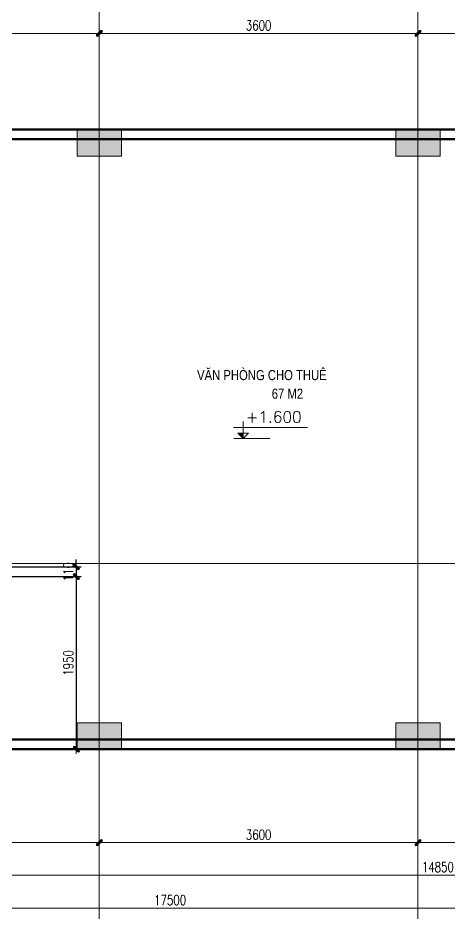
# Model space of a CAD drawing. Extents: x -165145 to 691808, y -202842 to 311040.
# Drawn here: x 23080 to 27952, y 57662 to 67774 of the extents above; entities that cross this region are included whole.
import ezdxf
from ezdxf.enums import TextEntityAlignment as Align

# ---------------------------------------------------------------- set-up
doc = ezdxf.new("R2010")
doc.units = 0
doc.header["$LTSCALE"] = 10
doc.header["$MEASUREMENT"] = 0
for name, pattern in [('HIDDEN', [2.3807, 1.587, -0.7937]), ('ketcau-1', [2, 1, 1]), ('TIM', [26.01, 10, -3, 0.01, -3, 10])]:
    doc.linetypes.add(name, pattern=pattern)
doc.layers.get('0').update_dxf_attribs({"linetype": 'CONTINUOUS'})
doc.layers.get('Defpoints').update_dxf_attribs({"color": 5, "linetype": 'CONTINUOUS'})
for name, color, linetype, lineweight in [('ARROWS', 1, 'CONTINUOUS', 0), ('DIM', 8, 'CONTINUOUS', 13), ('GE_KC_HATCH', 250, 'CONTINUOUS', 20), ('GE_KC_NETKHUAT', 9, 'HIDDEN', 20), ('GE_KC_NETTHAY', 2, 'CONTINUOUS', 20), ('netchia', 2, 'CONTINUOUS', 20), ('TEXT', 4, 'CONTINUOUS', 20), ('TRUC', 251, 'TIM', 5), ('wall', 7, 'CONTINUOUS', 50)]:
    doc.layers.add(name, color=color, linetype=linetype, lineweight=lineweight)
doc.styles.add('ROMANS', font='romans', dxfattribs={"width": 0.75, "bigfont": 'vns'})
doc.styles.add('VNARIALH', font='', dxfattribs={"width": 0.75})
doc.styles.add('VnArialNarrowH', font='')
doc.styles.add('VNCC-Arial', font='arial.ttf', dxfattribs={"width": 0.8})
doc.styles.get('VNARIALH').set_extended_font_data('.VnArialH')
doc.styles.get('VnArialNarrowH').set_extended_font_data('.VnArial NarrowH')
doc.dimstyles.new('fit0.75', dxfattribs={"dimscale": 0.5625, "dimtxt": 200, "dimasz": 75, "dimexe": 100, "dimexo": 400, "dimgap": 0.03, "dimtad": 0, "dimdec": 0, "dimdsep": 46, "dimtxsty": 'ROMANS', "dimblk": 'alex', "dimcen": 150, "dimclrd": 8, "dimclre": 8, "dimclrt": 7, "dimaunit": 1, "dimadec": 0, "dimazin": 0, "dimtfac": 0.072, "dimtdec": 0, "dimtix": 1, "dimtmove": 2, "dimatfit": 3, "dimldrblk": 'a-01', "dimfxl": 100, "dimtvp": 0.8, "dimtolj": 1, "dimarcsym": 0})

# ---------------------------------------------------------------- blocks, each defined once
blk = doc.blocks.new('cot0.000')
at = {"linetype": 'ByBlock', "ltscale": 0.5}
blk.add_hatch(color=7, dxfattribs=at).paths.add_polyline_path([(0, 65), (-67, 65), (0, 0)])
at = {"color": 7, "linetype": 'ByBlock', "ltscale": 0.5}
for p, q in [((-124, 138), (807, 138)), ((0, 212), (0, 0)), ((-121, 0), (332, 0)), ((0, 0), (-67, 65)), ((-67, 65), (67, 65)), ((0, 0), (67, 65))]:
    blk.add_line(p, q, dxfattribs=at)
at = {"color": 7, "linetype": 'ByBlock', "ltscale": 0.5, "style": 'ROMANS'}
blk.add_attdef('%%P0.000', (33, 199), '', height=141, dxfattribs=at)
blk = doc.blocks.new('alex')
at = {"layer": 'ARROWS'}
h = blk.add_hatch(color=1, dxfattribs=at)
edge = h.paths.add_edge_path()
edge.add_line((0.4, 0.74), (-0.74, -0.4))
edge.add_ellipse((-0.57, -0.57), major_axis=(0.17, 0.17), ratio=1, start_angle=90, end_angle=270)
edge.add_line((-0.4, -0.74), (0.74, 0.4))
edge.add_ellipse((0.57, 0.57), major_axis=(0.17, 0.17), ratio=1, start_angle=270, end_angle=450)
blk.add_lwpolyline([(0.4, 0.74), (-0.74, -0.4, 1), (-0.4, -0.74), (0.74, 0.4, 1)], format="xyb", close=True, dxfattribs=at)
at = {"layer": 'netchia', "color": 2}
for p, q in [((1.27, 0), (-1.27, 0)), ((0, -1.27), (0, 1.27))]:
    blk.add_line(p, q, dxfattribs=at)
blk = doc.blocks.new('*D2017')
at = {"layer": 'Defpoints', "color": 0, "ltscale": 0.05, "transparency": 16777216}
for p in [(22659, 61463), (22659, 59513), (23740, 59513)]:
    blk.add_point(p, dxfattribs=at)
at = {"layer": 'DIM', "color": 8, "lineweight": -2, "ltscale": 0.05, "transparency": 16777216}
for p, q in [((22884, 61463), (23796, 61463)), ((23740, 61421), (23740, 59555)), ((22884, 59513), (23796, 59513))]:
    blk.add_line(p, q, dxfattribs=at)
at = {"layer": 'DIM', "color": 8, "lineweight": -2, "ltscale": 0.05, "transparency": 16777216, "xscale": 42.1875, "yscale": 42.1875, "zscale": 42.1875}
for p, rotation in [((23740, 61463), 90), ((23740, 59513), 270)]:
    blk.add_blockref('alex', p, dxfattribs=dict(at, rotation=rotation))
at = {"layer": 'DIM', "color": 7, "ltscale": 0.05, "transparency": 16777216, "insert": (23650, 60488), "char_height": 112.5, "attachment_point": 5, "rotation": 90, "style": 'ROMANS'}
blk.add_mtext('\\A1;1950', dxfattribs=at)
blk = doc.blocks.new('a-01')
at = {"layer": 'ARROWS'}
blk.add_hatch(color=256, dxfattribs=at).paths.add_polyline_path([(-1.8, 0.49), (-1.8, -0.49), (0, 0)])
at = {"layer": 'netchia'}
blk.add_lwpolyline([(-1.8, 0.49), (-1.8, -0.49), (0, 0), (0, 0)], close=True, dxfattribs=at)
blk = doc.blocks.new('*D2018')
at = {"layer": 'Defpoints', "color": 0, "ltscale": 0.05, "transparency": 16777216}
for p in [(22659, 61573), (22659, 61463), (23740, 61463)]:
    blk.add_point(p, dxfattribs=at)
at = {"layer": 'DIM', "color": 8, "lineweight": -2, "ltscale": 0.05, "transparency": 16777216}
for p, q in [((23740, 61615), (23740, 61657)), ((22884, 61573), (23796, 61573)), ((23740, 61573), (23740, 61463)), ((22884, 61463), (23796, 61463)), ((23740, 61421), (23740, 61378))]:
    blk.add_line(p, q, dxfattribs=at)
at = {"layer": 'DIM', "color": 8, "lineweight": -2, "ltscale": 0.05, "transparency": 16777216, "xscale": 42.1875, "yscale": 42.1875, "zscale": 42.1875}
for p, rotation in [((23740, 61573), 270), ((23740, 61463), 90)]:
    blk.add_blockref('alex', p, dxfattribs=dict(at, rotation=rotation))
at = {"layer": 'DIM', "color": 7, "ltscale": 0.05, "transparency": 16777216, "insert": (23650, 61518), "char_height": 112.5, "attachment_point": 5, "rotation": 90, "style": 'ROMANS'}
blk.add_mtext('\\A1;110', dxfattribs=at)
blk = doc.blocks.new('MBDVC-T1')
at = {"layer": 'GE_KC_HATCH', "linetype": 'ketcau-1'}
for points in [[(3850, 7000), (3350, 7000), (3350, 6700), (3850, 6700)], [(7450, 7000), (6950, 7000), (6950, 6700), (7450, 6700)], [(3850, 300), (3350, 300), (3350, 0), (3850, 0)], [(7450, 300), (6950, 300), (6950, 0), (7450, 0)]]:
    blk.add_hatch(color=1, dxfattribs=at).paths.add_polyline_path(points)
at = {"layer": 'GE_KC_NETTHAY', "linetype": 'Continuous'}
for points in [[(3850, 7000), (3350, 7000), (3350, 6700), (3850, 6700)], [(7450, 7000), (6950, 7000), (6950, 6700), (7450, 6700)], [(3850, 300), (3350, 300), (3350, 0), (3850, 0)], [(7450, 300), (6950, 300), (6950, 0), (7450, 0)]]:
    blk.add_lwpolyline(points, close=True, dxfattribs=at)
blk = doc.blocks.new('tentruc')
at = {"layer": 'DIM'}
for p, q in [((0, 311), (0, 516)), ((-516, 0), (-311, 0)), ((-516, 0), (-311, 0)), ((311, 0), (516, 0)), ((311, 0), (516, 0)), ((0, -516), (0, -311))]:
    blk.add_line(p, q, dxfattribs=at)
at = {"layer": 'DIM', "ltscale": 0.5}
blk.add_circle((0, 0), 311, dxfattribs=at)
at = {"layer": 'DIM'}
blk.add_circle((0, 0), 281, dxfattribs=at)
at = {"layer": 'DIM', "color": 7, "linetype": 'ByBlock', "ltscale": 0.5, "style": 'VNARIALH', "width": 1.1}
blk.add_attdef('A', text='', height=281, dxfattribs=at).set_placement((0, -107), align=Align.CENTER)
blk = doc.blocks.new('*D1828')
at = {"layer": 'Defpoints', "color": 0, "transparency": 16777216}
for p in [(570433, -8596), (587933, -8596), (587933, -10139)]:
    blk.add_point(p, dxfattribs=at)
at = {"layer": 'DIM', "color": 8, "lineweight": -2, "transparency": 16777216}
for p, q in [((570433, -8821), (570433, -10196)), ((587933, -8821), (587933, -10196)), ((570475, -10139), (587890, -10139))]:
    blk.add_line(p, q, dxfattribs=at)
at = {"layer": 'DIM', "color": 8, "lineweight": -2, "transparency": 16777216, "xscale": 42.1875, "yscale": 42.1875, "zscale": 42.1875, "rotation": 180}
blk.add_blockref('alex', (570433, -10139), dxfattribs=at)
at = {"layer": 'DIM', "color": 8, "lineweight": -2, "transparency": 16777216, "xscale": 42.1875, "yscale": 42.1875, "zscale": 42.1875}
blk.add_blockref('alex', (587933, -10139), dxfattribs=at)
at = {"layer": 'DIM', "color": 7, "transparency": 16777216, "insert": (577483, -10049), "char_height": 112.5, "attachment_point": 5, "style": 'ROMANS'}
blk.add_mtext('\\A1;17500', dxfattribs=at)
blk = doc.blocks.new('*D1838')
at = {"layer": 'Defpoints', "color": 0, "ltscale": 0.05, "transparency": 16777216}
for p in [(576683, -259), (573083, -1345), (576683, -1345)]:
    blk.add_point(p, dxfattribs=at)
at = {"layer": 'DIM', "color": 8, "lineweight": -2, "ltscale": 0.05, "transparency": 16777216}
for p, q in [((573083, -1120), (573083, -203)), ((573125, -259), (576640, -259)), ((576683, -1120), (576683, -203))]:
    blk.add_line(p, q, dxfattribs=at)
at = {"layer": 'DIM', "color": 8, "lineweight": -2, "ltscale": 0.05, "transparency": 16777216, "xscale": 42.1875, "yscale": 42.1875, "zscale": 42.1875, "rotation": 180}
blk.add_blockref('alex', (573083, -259), dxfattribs=at)
at = {"layer": 'DIM', "color": 8, "lineweight": -2, "ltscale": 0.05, "transparency": 16777216, "xscale": 42.1875, "yscale": 42.1875, "zscale": 42.1875}
blk.add_blockref('alex', (576683, -259), dxfattribs=at)
at = {"layer": 'DIM', "color": 7, "ltscale": 0.05, "transparency": 16777216, "insert": (574883, -169), "char_height": 112.5, "attachment_point": 5, "style": 'ROMANS'}
blk.add_mtext('\\A1;3600', dxfattribs=at)
blk = doc.blocks.new('*D1830')
at = {"layer": 'Defpoints', "color": 0, "transparency": 16777216}
for p in [(573083, -8596), (587933, -8596), (587933, -9766)]:
    blk.add_point(p, dxfattribs=at)
at = {"layer": 'DIM', "color": 8, "lineweight": -2, "transparency": 16777216}
for p, q in [((573083, -8821), (573083, -9823)), ((587933, -8821), (587933, -9823)), ((573125, -9766), (587890, -9766))]:
    blk.add_line(p, q, dxfattribs=at)
at = {"layer": 'DIM', "color": 8, "lineweight": -2, "transparency": 16777216, "xscale": 42.1875, "yscale": 42.1875, "zscale": 42.1875, "rotation": 180}
blk.add_blockref('alex', (573083, -9766), dxfattribs=at)
at = {"layer": 'DIM', "color": 8, "lineweight": -2, "transparency": 16777216, "xscale": 42.1875, "yscale": 42.1875, "zscale": 42.1875}
blk.add_blockref('alex', (587933, -9766), dxfattribs=at)
at = {"layer": 'DIM', "color": 7, "transparency": 16777216, "insert": (580508, -9676), "char_height": 112.5, "attachment_point": 5, "style": 'ROMANS'}
blk.add_mtext('\\A1;14850', dxfattribs=at)
blk = doc.blocks.new('*D1832')
at = {"layer": 'Defpoints', "color": 0, "transparency": 16777216}
for p in [(576683, -8596), (580283, -8596), (580283, -9400)]:
    blk.add_point(p, dxfattribs=at)
at = {"layer": 'DIM', "color": 8, "lineweight": -2, "transparency": 16777216}
for p, q in [((576683, -8821), (576683, -9457)), ((580283, -8821), (580283, -9457)), ((576725, -9400), (580240, -9400))]:
    blk.add_line(p, q, dxfattribs=at)
at = {"layer": 'DIM', "color": 8, "lineweight": -2, "transparency": 16777216, "xscale": 42.1875, "yscale": 42.1875, "zscale": 42.1875, "rotation": 180}
blk.add_blockref('alex', (576683, -9400), dxfattribs=at)
at = {"layer": 'DIM', "color": 8, "lineweight": -2, "transparency": 16777216, "xscale": 42.1875, "yscale": 42.1875, "zscale": 42.1875}
blk.add_blockref('alex', (580283, -9400), dxfattribs=at)
at = {"layer": 'DIM', "color": 7, "transparency": 16777216, "insert": (578483, -9310), "char_height": 112.5, "attachment_point": 5, "style": 'ROMANS'}
blk.add_mtext('\\A1;3600', dxfattribs=at)
blk = doc.blocks.new('*D1833')
at = {"layer": 'Defpoints', "color": 0, "transparency": 16777216}
for p in [(573083, -8596), (576683, -8596), (576683, -9400)]:
    blk.add_point(p, dxfattribs=at)
at = {"layer": 'DIM', "color": 8, "lineweight": -2, "transparency": 16777216}
for p, q in [((573083, -8821), (573083, -9457)), ((576683, -8821), (576683, -9457)), ((573125, -9400), (576640, -9400))]:
    blk.add_line(p, q, dxfattribs=at)
at = {"layer": 'DIM', "color": 8, "lineweight": -2, "transparency": 16777216, "xscale": 42.1875, "yscale": 42.1875, "zscale": 42.1875, "rotation": 180}
blk.add_blockref('alex', (573083, -9400), dxfattribs=at)
at = {"layer": 'DIM', "color": 8, "lineweight": -2, "transparency": 16777216, "xscale": 42.1875, "yscale": 42.1875, "zscale": 42.1875}
blk.add_blockref('alex', (576683, -9400), dxfattribs=at)
at = {"layer": 'DIM', "color": 7, "transparency": 16777216, "insert": (574883, -9310), "char_height": 112.5, "attachment_point": 5, "style": 'ROMANS'}
blk.add_mtext('\\A1;3600', dxfattribs=at)
blk = doc.blocks.new('*D1835')
at = {"layer": 'Defpoints', "color": 0, "transparency": 16777216}
for p in [(580283, -259), (576683, -1345), (580283, -1345)]:
    blk.add_point(p, dxfattribs=at)
at = {"layer": 'DIM', "color": 8, "lineweight": -2, "transparency": 16777216}
for p, q in [((576683, -1120), (576683, -203)), ((576725, -259), (580240, -259)), ((580283, -1120), (580283, -203))]:
    blk.add_line(p, q, dxfattribs=at)
at = {"layer": 'DIM', "color": 8, "lineweight": -2, "transparency": 16777216, "xscale": 42.1875, "yscale": 42.1875, "zscale": 42.1875, "rotation": 180}
blk.add_blockref('alex', (576683, -259), dxfattribs=at)
at = {"layer": 'DIM', "color": 8, "lineweight": -2, "transparency": 16777216, "xscale": 42.1875, "yscale": 42.1875, "zscale": 42.1875}
blk.add_blockref('alex', (580283, -259), dxfattribs=at)
at = {"layer": 'DIM', "color": 7, "transparency": 16777216, "insert": (578483, -169), "char_height": 112.5, "attachment_point": 5, "style": 'ROMANS'}
blk.add_mtext('\\A1;3600', dxfattribs=at)
blk = doc.blocks.new('*D1841')
at = {"layer": 'Defpoints', "color": 0, "transparency": 16777216}
for p in [(583883, -259), (580283, -1345), (583883, -1345)]:
    blk.add_point(p, dxfattribs=at)
at = {"layer": 'DIM', "color": 8, "lineweight": -2, "transparency": 16777216}
for p, q in [((580283, -1120), (580283, -203)), ((580325, -259), (583840, -259)), ((583883, -1120), (583883, -203))]:
    blk.add_line(p, q, dxfattribs=at)
at = {"layer": 'DIM', "color": 8, "lineweight": -2, "transparency": 16777216, "xscale": 42.1875, "yscale": 42.1875, "zscale": 42.1875, "rotation": 180}
blk.add_blockref('alex', (580283, -259), dxfattribs=at)
at = {"layer": 'DIM', "color": 8, "lineweight": -2, "transparency": 16777216, "xscale": 42.1875, "yscale": 42.1875, "zscale": 42.1875}
blk.add_blockref('alex', (583883, -259), dxfattribs=at)
at = {"layer": 'DIM', "color": 7, "transparency": 16777216, "insert": (582083, -169), "char_height": 112.5, "attachment_point": 5, "style": 'ROMANS'}
blk.add_mtext('\\A1;3600', dxfattribs=at)
blk = doc.blocks.new('*D1842')
at = {"layer": 'Defpoints', "color": 0, "transparency": 16777216}
for p in [(580283, -8596), (583883, -8596), (583883, -9400)]:
    blk.add_point(p, dxfattribs=at)
at = {"layer": 'DIM', "color": 8, "lineweight": -2, "transparency": 16777216}
for p, q in [((580283, -8821), (580283, -9457)), ((583883, -8821), (583883, -9457)), ((580325, -9400), (583840, -9400))]:
    blk.add_line(p, q, dxfattribs=at)
at = {"layer": 'DIM', "color": 8, "lineweight": -2, "transparency": 16777216, "xscale": 42.1875, "yscale": 42.1875, "zscale": 42.1875, "rotation": 180}
blk.add_blockref('alex', (580283, -9400), dxfattribs=at)
at = {"layer": 'DIM', "color": 8, "lineweight": -2, "transparency": 16777216, "xscale": 42.1875, "yscale": 42.1875, "zscale": 42.1875}
blk.add_blockref('alex', (583883, -9400), dxfattribs=at)
at = {"layer": 'DIM', "color": 7, "transparency": 16777216, "insert": (582083, -9310), "char_height": 112.5, "attachment_point": 5, "style": 'ROMANS'}
blk.add_mtext('\\A1;3600', dxfattribs=at)
blk = doc.blocks.new('lt - kt')
at = {"layer": 'TRUC', "ltscale": 0.05}
for p, q in [((-11250, 8582.3), (-11250, -1850.2)), ((-7650, 8582.3), (-7650, -1850.2)), ((-19823.1, 7000), (2014.6, 7000)), ((-19778.4, 2100), (2014.6, 2100)), ((-19778.4, 0), (2195.9, 0))]:
    blk.add_line(p, q, dxfattribs=at)
at = {"layer": 'TEXT'}
ref = blk.add_blockref('tentruc', (-11250, -2253.1), dxfattribs=dict(at, xscale=-0.78125, yscale=0.78125, zscale=0.78125, rotation=180))
ref.add_attrib('A', '2', dxfattribs={"color": 7, "linetype": 'ByBlock', "ltscale": 0.5, "height": 219.7, "style": 'VnArialNarrowH'}).set_placement((-11250, -2385.6), align=Align.CENTER)
ref = blk.add_blockref('tentruc', (-7650, -2253.1), dxfattribs=dict(at, xscale=-0.78125, yscale=0.78125, zscale=0.78125, rotation=180))
ref.add_attrib('A', '2a', dxfattribs={"color": 7, "linetype": 'ByBlock', "ltscale": 0.5, "height": 219.73, "style": 'VnArialNarrowH'}).set_placement((-7650, -2385.6), align=Align.CENTER)
at = {"layer": 'DIM', "ltscale": 0.05}
dim = blk.add_linear_dim(base=(-11250, 8085.7), p1=(-14850, 7000), p2=(-11250, 7000), dimstyle='fit0.75', dxfattribs=at)
dim.commit()
dim.dimension.update_dxf_attribs({"geometry": '*D1838', "text_midpoint": (-13050, 8175.7), "insert": (-587932.6, 8345.1)})
at = {"layer": 'DIM'}
for base, p1, p2, picture, middle in [((-7650, 8085.7), (-11250, 7000), (-7650, 7000), '*D1835', (-9450, 8175.7)), ((-4050, 8085.7), (-7650, 7000), (-4050, 7000), '*D1841', (-5850, 8175.7)), ((0, -1421.3), (-14850, -251.4), (0, -251.4), '*D1830', (-7425, -1331.3)), ((-11250, -1055.4), (-14850, -251.4), (-11250, -251.4), '*D1833', (-13050, -965.4)), ((-7650, -1055.4), (-11250, -251.4), (-7650, -251.4), '*D1832', (-9450, -965.4)), ((-4050, -1055.4), (-7650, -251.4), (-4050, -251.4), '*D1842', (-5850, -965.4))]:
    dim = blk.add_linear_dim(base=base, p1=p1, p2=p2, dimstyle='fit0.75', dxfattribs=at)
    dim.commit()
    dim.dimension.update_dxf_attribs({"geometry": picture, "text_midpoint": middle, "insert": (-587932.6, 8345.1)})
dim = blk.add_linear_dim(base=(0, -1794.4), p1=(-17500, -251.4), p2=(0, -251.4), dimstyle='fit0.75', dxfattribs=at)
dim.commit()
dim.dimension.update_dxf_attribs({"geometry": '*D1828', "text_midpoint": (-10450, -1704.4), "dimtype": 128, "insert": (-587932.6, 8345.1)})

msp = doc.modelspace()

# ---------------------------------------------------------------- linework, layer by layer
at = {"layer": 'wall', "ltscale": 0.05}
for p, q in [((20399.48053, 66512.77768), (35249.48053, 66512.76938)), ((20399.48053, 66402.77759), (31962.85921, 66402.76978)), ((35249.48053, 59622.76713), (20399.48053, 59622.77727)), ((35249.48053, 59512.77028), (20399.48053, 59512.77781))]:
    msp.add_line(p, q, dxfattribs=at)

# ---------------------------------------------------------------- block references
at = {"layer": 'GE_KC_NETKHUAT'}
msp.add_blockref('MBDVC-T1', (20399.48053, 59512.77028), dxfattribs=at)
at = {"layer": 'TEXT'}
msp.add_blockref('lt - kt', (35249.48053, 59512.77028), dxfattribs=at)
ref = msp.add_blockref('cot0.000', (25626.92054, 63024.35487), dxfattribs=dict(at, xscale=0.9000000000232831, yscale=0.9000000000232831, zscale=0.9000000000232831))
ref.add_attrib('%%P0.000', '+1.600', (25656.67779, 63203.03196), dxfattribs={"layer": 'DIM', "color": 7, "linetype": 'ByBlock', "ltscale": 0.5, "height": 126.5625, "style": 'ROMANS'})

# ---------------------------------------------------------------- texts
at = {"layer": 'TEXT', "style": 'VNCC-Arial', "width": 0.8}
for s, p in [('VĂN PHÒNG CHO THUÊ', (25104.55182, 63682.19438)), ('67 M2', (25948.29512, 63471.96455))]:
    msp.add_text(s, height=113.90625, dxfattribs=at).set_placement(p)

# ---------------------------------------------------------------- dimensions: what is measured, and where the dimension line sits
at = {"layer": 'DIM', "ltscale": 0.05}
for base, p1, p2, picture, middle in [((23739.95757, 61462.77283), (22659.48053, 61572.77283), (22659.48053, 61462.77283), '*D2018', (23649.95757, 61517.77283)), ((23739.95757, 59512.75224), (22659.48053, 61462.77283), (22659.48472, 59512.75224), '*D2017', (23649.95757, 60487.76253))]:
    dim = msp.add_linear_dim(base=base, p1=p1, p2=p2, angle=90, dimstyle='fit0.75', dxfattribs=at)
    dim.commit()
    dim.dimension.update_dxf_attribs({"geometry": picture, "text_midpoint": middle})

doc.saveas('drawing.dxf')
